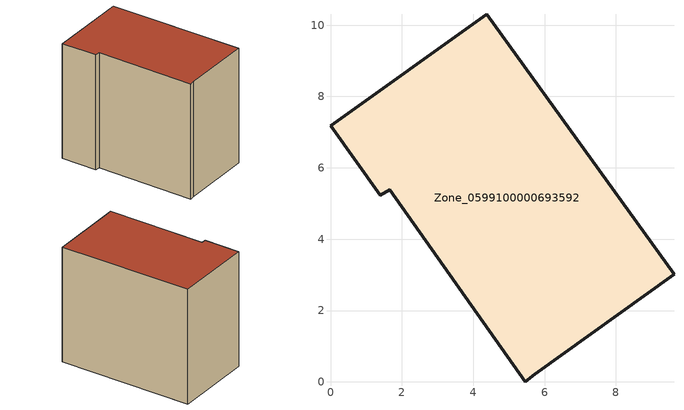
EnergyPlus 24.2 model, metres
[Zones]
Zone_0599100000693592
 floor ground (C_G): 0,7.18 4.38,10.31 9.63,3.01 5.72,0.22 5.46,0 1.66,5.38 1.4,5.23 z0
 wall outside (C_F): 4.38,10.31 0,7.18 1.4,5.23 1.66,5.38 5.46,0 5.72,0.22 9.63,3.01 4.38,10.31 z0:7.88
 roof outside (C_R): 9.63,3.01 4.38,10.31 0,7.18 1.4,5.23 1.66,5.38 5.46,0 5.72,0.22 z7.88
[BUILDING]
Pand.0599100000693592: North Axis=0; Terrain=City; Loads Convergence Tolerance Value=0.04; Temperature Convergence Tolerance Value=0.4; Solar Distribution=FullExterior; Maximum Number of Warmup Days=25; Minimum Number of Warmup Days=1
[Site:Location]
Rotterdam.The.Hague.AP_ZH_NLD Design_Conditions: Latitude=51.96; Longitude=4.45; Time Zone=1; Elevation=-4.5
[SITE:GROUNDTEMPERATURE:BUILDINGSURFACE]
18, 18, 18, 18, 18, 18, 18, 18, 18, 18, 18, 18
[MATERIAL] Thermal Absorptance=0.9; Solar Absorptance=0.7; Visible Absorptance=0.7
Name | Roughness | Thickness | Conductivity | Density | Specific Heat
G.TI.1975-1991 | MediumSmooth | 0.15 | 0.288461 | 540 | 1210
F.TI.1975-1991 | Rough | 0.3 | 0.230769 | 1920 | 840
R.TI.1975-1991 | MediumRough | 0.2 | 0.153846 | 1500 | 1000
[CONSTRUCTION]
C_G: G.TI.1975-1991
C_F: F.TI.1975-1991
C_R: R.TI.1975-1991
[ZONE]
Zone_0599100000693592: Type=1; Multiplier=1; Ceiling Height=Autocalculate; Volume=Autocalculate; Floor Area=autocalculate; Part of Total Floor Area=Yes
[ZONEINFILTRATION:DESIGNFLOWRATE]
Infil_Zone_0599100000693592: Zone or ZoneList or Space or SpaceList=Zone_0599100000693592; Schedule=AlwaysOn; Design Flow Rate Calculation Method=Flow/Area; Flow Rate per Floor Area=0.003; Constant Term Coefficient=1; Temperature Term Coefficient=0; Velocity Term Coefficient=0; Velocity Squared Term Coefficient=0
[HVACTEMPLATE:ZONE:IDEALLOADSAIRSYSTEM]
Zone_0599100000693592: Maximum Heating Supply Air Temperature=50; Minimum Cooling Supply Air Temperature=13; Maximum Heating Supply Air Humidity Ratio=0.0156; Minimum Cooling Supply Air Humidity Ratio=0.0077; Heating Limit=NoLimit; Cooling Limit=NoLimit; Dehumidification Control Type=ConstantSensibleHeatRatio; Cooling Sensible Heat Ratio=0.7; Dehumidification Setpoint=60; Humidification Control Type=None; Humidification Setpoint=30; Outdoor Air Method=None; Outdoor Air Flow Rate per Person=0.00944; Outdoor Air Flow Rate per Zone Floor Area=0; Outdoor Air Flow Rate per Zone=0; Demand Controlled Ventilation Type=None; Outdoor Air Economizer Type=NoEconomizer; Heat Recovery Type=None; Sensible Heat Recovery Effectiveness=0.7; Latent Heat Recovery Effectiveness=0.65
[ZONECONTROL:THERMOSTAT]
ThermostatControl_Zone_0599100000693592: Zone or ZoneList=Zone_0599100000693592; Control Type Schedule=DualSetpointControlType; Control 1=Thermostat_Zone_0599100000693592; Temperature Difference Between Cutout And Setpoint=0
[THERMOSTATSETPOINT:DUALSETPOINT]
Thermostat_Zone_0599100000693592: Heating Setpoint Temperature Schedule=HeatingSetpoint_Zone_0599100000693592; Cooling Setpoint Temperature Schedule=CoolingSetpoint_Zone_0599100000693592
[SCHEDULE:COMPACT]
HeatingSetpoint_Zone_0599100000693592: Through: 12/31, For: AllDays, Until: 24:00, 21
CoolingSetpoint_Zone_0599100000693592: Through: 12/31, For: AllDays, Until: 24:00, 24
DualSetpointControlType: Through: 12/31, For: AllDays, Until: 24:00, 4
AlwaysOn: Through: 12/31, For: AllDays, Until: 24:00, 1
